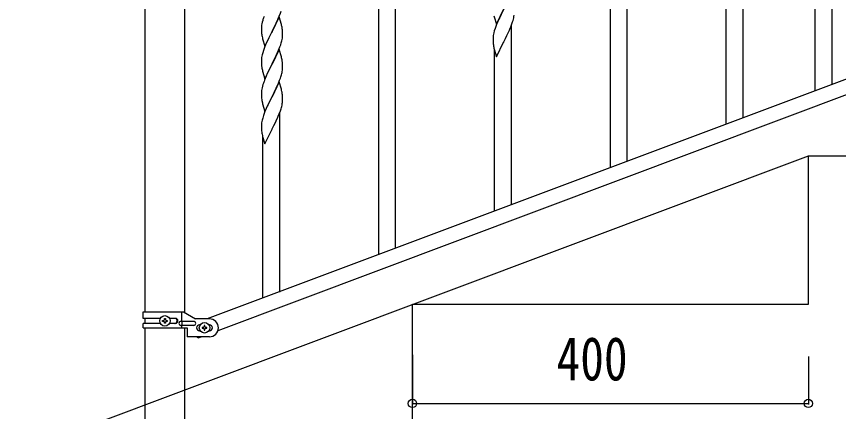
# Model space of a CAD drawing. Units: millimetres, scale not verified. Extents: x -4143 to 4140, y -2900 to 2898.
# Drawn here: x 2355 to 3185, y 739 to 1138 of the extents above; entities that cross this region are included whole.
import ezdxf
from ezdxf.enums import TextEntityAlignment as Align

# ---------------------------------------------------------------- set-up
doc = ezdxf.new("R2010")
doc.units = ezdxf.units.MM
doc.header["$LTSCALE"] = 10
doc.layers.add('0-3_YKK_A1', color=4, linetype='Continuous')
doc.layers.add('0-4_YKK_D', color=6, linetype='Continuous')
doc.styles.add('ＭＳ ゴシック', font='')
doc.styles.get('ＭＳ ゴシック').set_extended_font_data('MS Gothic')

msp = doc.modelspace()

# ---------------------------------------------------------------- linework, layer by layer
at = {"layer": '0-3_YKK_A1'}
for p, q in [((2484.64, 1427.5), (2484.64, 839.79)), ((2525.14, 839), (2525.14, 1427.5)), ((3071.89, 1029.46), (3071.89, 1289.04)), ((3088.89, 1035.85), (3088.89, 1289.04)), ((3178.89, 1069.61), (3178.89, 1250.35)), ((3161.89, 1063.22), (3161.89, 1225.6)), ((2971.89, 991.88), (2971.89, 1172.61)), ((2720.89, 897.53), (2720.89, 1157.11)), ((2737.89, 903.92), (2737.89, 1157.11)), ((2954.89, 985.49), (2954.89, 1147.87)), ((2854.89, 947.9), (2854.89, 1128.63)), ((2602.69, 1119.92), (2602.83, 1118.93)), ((2847.06, 1112.17), (2846.9, 1111.84)), ((3251.38, 1096.79), (2547.53, 832.79)), ((2837.89, 941.51), (2837.89, 1103.89)), ((3262.25, 1084.85), (2558.39, 820.84)), ((2623.39, 1082.47), (2623.6, 1083.8)), ((2620.89, 859.94), (2620.89, 1040.68)), ((2613.06, 1024.21), (2612.9, 1023.88)), ((2603.89, 853.55), (2603.89, 1015.94)), ((2354.89, 697.5), (3154.89, 997.5)), ((2754.89, 697.5), (2754.89, 847.5)), ((2482.89, 839.79), (2523.76, 839.79)), ((2482.89, 833.29), (2482.89, 839.79)), ((2521.86, 830.29), (2521.86, 839.79)), ((2523.76, 839.79), (2535.89, 832.79)), ((2500.22, 833.29), (2482.89, 833.29)), ((2484.64, 833.29), (2484.64, 828.29)), ((2506.33, 831.27), (2507.29, 831.27)), ((2515.48, 833.29), (2509.56, 833.29)), ((2549.89, 832.79), (2535.89, 832.79)), ((2482.89, 823.79), (2482.89, 828.29)), ((2500.21, 828.29), (2482.89, 828.29)), ((2482.89, 823.79), (2527.39, 823.79)), ((2484.64, 823.79), (2484.64, 697.5)), ((2503.45, 830.31), (2502.49, 830.31)), ((2515.48, 828.29), (2509.56, 828.29)), ((2534.09, 830.29), (2521.01, 830.29)), ((2534.09, 826.29), (2521.01, 826.29)), ((2521.86, 823.79), (2521.86, 826.29)), ((2522.41, 826.29), (2522.41, 830.29)), ((2525.14, 697.5), (2525.14, 823.79)), ((2527.39, 823.79), (2527.39, 814.79)), ((2539.89, 826.79), (2540.52, 826.79)), ((2543.45, 824.27), (2542.49, 824.27)), ((2546.33, 823.31), (2547.29, 823.31)), ((2549.26, 826.79), (2549.89, 826.79)), ((2549.89, 814.79), (2527.39, 814.79)), ((2538.16, 813.25), (2537.58, 814.79)), ((2542.25, 814.79), (2538.16, 813.25)), ((2539.89, 820.79), (2540.52, 820.79)), ((2549.26, 820.79), (2549.89, 820.79))]:
    msp.add_line(p, q, dxfattribs=at)
for points in [[(2854.29, 1159.9), (2847.06, 1145.04), (2846.9, 1144.71), (2844.55, 1140.05), (2842.79, 1136.4), (2842.34, 1135.44), (2841.23, 1132.98), (2839.96, 1129.96), (2839.17, 1127.93), (2838.45, 1125.91), (2837.66, 1123.43), (2837.14, 1121.51), (2836.83, 1120.11), (2836.59, 1118.76), (2836.43, 1117.46), (2836.37, 1116.63), (2836.34, 1115.83), (2836.36, 1113.97), (2836.39, 1112.96), (2836.44, 1112.02), (2836.54, 1110.58), (2836.69, 1109.26)], [(2603.32, 1116.56), (2603.57, 1115.61), (2605.84, 1107.96), (2613.06, 1122.82), (2613.23, 1123.15), (2614.95, 1126.54), (2616.45, 1129.59), (2617.34, 1131.46), (2618.89, 1134.88), (2619.33, 1135.88), (2620.37, 1138.41), (2621.5, 1141.45), (2622.17, 1143.44)], [(2837.32, 1138.78), (2837.57, 1137.83), (2839.84, 1130.18), (2847.06, 1145.04)], [(2856.87, 1135.22), (2857.2, 1136.64), (2857.47, 1138), (2857.66, 1139.32)], [(2620.29, 1137.68), (2613.06, 1122.82), (2612.54, 1121.8), (2609.9, 1116.51), (2608.79, 1114.18), (2607.67, 1111.76), (2605.96, 1107.74), (2605.17, 1105.71), (2604.45, 1103.7), (2603.66, 1101.22), (2603.14, 1099.29), (2602.83, 1097.9), (2602.59, 1096.54), (2602.43, 1095.25), (2602.37, 1094.42), (2602.34, 1093.62), (2602.36, 1091.76), (2602.39, 1090.75), (2602.44, 1089.81), (2602.52, 1088.64)], [(2603.96, 1135.07), (2603.66, 1134.08), (2603.14, 1132.16), (2602.83, 1130.76), (2602.59, 1129.41), (2602.43, 1128.11), (2602.37, 1127.28), (2602.34, 1126.48), (2602.36, 1124.62), (2602.39, 1123.61), (2602.44, 1122.67), (2602.52, 1121.51)], [(2623.02, 1128.14), (2622.8, 1129.08), (2622.55, 1130.04), (2620.29, 1137.68)], [(2837.06, 1107.09), (2837.32, 1105.91), (2837.57, 1104.95), (2839.84, 1097.31), (2847.06, 1112.17), (2847.23, 1112.5), (2848.95, 1115.89), (2850.45, 1118.94), (2851.34, 1120.81), (2852.89, 1124.23), (2853.33, 1125.23), (2854.37, 1127.76), (2855.5, 1130.79), (2856.17, 1132.79)], [(2603.06, 1084.87), (2603.32, 1083.7), (2603.57, 1082.74), (2605.84, 1075.09), (2613.06, 1089.95), (2613.23, 1090.28), (2617.34, 1098.59), (2618.68, 1101.52), (2619.75, 1104.02), (2621.14, 1107.57), (2621.85, 1109.58), (2622.47, 1111.56), (2622.99, 1113.48), (2623.3, 1114.88), (2623.54, 1116.23), (2623.7, 1117.53), (2623.76, 1118.36), (2623.78, 1119.16), (2623.78, 1120.3), (2623.73, 1122.03), (2623.67, 1123.27), (2623.56, 1124.69)], [(2620.29, 1104.81), (2613.06, 1089.95), (2612.72, 1089.28), (2610.11, 1084.09), (2609.01, 1081.79), (2608.34, 1080.35), (2607.23, 1077.89), (2605.56, 1073.86), (2604.99, 1072.34)], [(2623.02, 1095.27), (2622.8, 1096.21), (2622.55, 1097.16), (2620.29, 1104.81)], [(2623.78, 1086.29), (2623.78, 1087.43), (2623.73, 1089.16), (2623.67, 1090.4), (2623.56, 1091.82)], [(2602.39, 1061.96), (2602.35, 1061.14), (2602.34, 1060.75), (2602.36, 1058.89), (2602.39, 1057.88), (2602.44, 1056.94), (2602.54, 1055.5), (2602.69, 1054.18), (2602.83, 1053.19), (2603.01, 1052.24), (2603.11, 1051.77), (2603.32, 1050.83), (2603.57, 1049.87), (2605.84, 1042.22), (2613.06, 1057.09), (2613.23, 1057.42), (2615.16, 1061.22), (2616.67, 1064.32), (2617.34, 1065.73), (2618.68, 1068.65), (2619.54, 1070.65), (2620.76, 1073.69), (2621.5, 1075.71), (2622.01, 1077.21), (2622.61, 1079.17), (2622.99, 1080.61)], [(2620.29, 1071.94), (2613.06, 1057.09), (2612.9, 1056.76), (2610.55, 1052.1), (2608.79, 1048.45), (2608.34, 1047.48), (2607.23, 1045.02), (2605.96, 1042), (2605.17, 1039.97), (2604.45, 1037.96), (2603.66, 1035.48), (2603.14, 1033.55), (2602.83, 1032.15), (2602.59, 1030.8), (2602.43, 1029.51), (2602.37, 1028.68), (2602.34, 1027.88), (2602.36, 1026.02), (2602.39, 1025.01), (2602.44, 1024.07), (2602.54, 1022.62), (2602.69, 1021.31)], [(2623.02, 1062.4), (2622.68, 1063.82), (2622.49, 1064.54), (2620.29, 1071.94)], [(2603.96, 1069.33), (2603.52, 1067.86), (2603.03, 1065.95), (2602.74, 1064.57), (2602.52, 1063.23)], [(2623.76, 1052.62), (2623.78, 1053.42), (2623.78, 1054.56), (2623.73, 1056.29), (2623.67, 1057.53), (2623.56, 1058.95)], [(2622.87, 1047.27), (2623.2, 1048.68), (2623.47, 1050.05), (2623.66, 1051.36)], [(2603.06, 1019.13), (2603.32, 1017.96), (2603.57, 1017), (2605.84, 1009.35), (2613.06, 1024.21), (2613.23, 1024.54), (2614.95, 1027.93), (2616.45, 1030.99), (2617.34, 1032.86), (2618.89, 1036.28), (2619.33, 1037.28), (2620.37, 1039.81), (2621.5, 1042.84), (2622.17, 1044.84)], [(2754.89, 847.5), (3154.89, 847.5), (3154.89, 997.5), (3554.89, 997.5)], [(2502.49, 830.31), (2502.49, 831.27), (2503.45, 831.27)], [(2504.41, 832.23), (2504.41, 833.19), (2505.37, 833.19), (2505.37, 832.23)], [(2507.29, 831.27), (2507.29, 830.31), (2506.33, 830.31)], [(2505.37, 829.35), (2505.37, 828.39), (2504.41, 828.39), (2504.41, 829.35)], [(2542.49, 824.27), (2542.49, 823.31), (2543.45, 823.31)], [(2545.37, 825.23), (2545.37, 826.19), (2544.41, 826.19), (2544.41, 825.23)], [(2544.41, 822.35), (2544.41, 821.39), (2545.37, 821.39), (2545.37, 822.35)], [(2547.29, 823.31), (2547.29, 824.27), (2546.33, 824.27)]]:
    msp.add_lwpolyline(points, dxfattribs=at)
for centre in [(2504.89, 830.79), (2544.89, 823.79)]:
    msp.add_circle(centre, 5.3, dxfattribs=at)
for centre, radius, start, end in [((2679.59, 1110.82), 79.42, 159.93435, 162.22611), ((2795.77, 1151.51), 63.23, 342.78424, 345.07599), ((2642.35, 1124.96), 39.98, 184.9569, 187.24866), ((2581.43, 1119.43), 42.49, 9.53591, 11.82766), ((2578.83, 1119.83), 45, 6.19632, 8.48807), ((2662.2, 1129.99), 60.39, 190.55951, 192.85127), ((2891.29, 1117.43), 55.21, 188.49987, 190.79162), ((2642.47, 1092.1), 40.1, 184.93791, 187.22967), ((2581.55, 1086.56), 42.37, 9.56725, 11.859), ((2578.83, 1086.96), 45, 6.19632, 8.48807), ((2657.24, 1095.21), 55.16, 188.50857, 190.80032), ((2576.82, 1091.54), 47.45, 346.68556, 348.97731), ((2591.67, 1087.81), 32.18, 352.83347, 355.12522), ((2593.51, 1086.81), 30.27, 356.72427, 359.01602), ((2679.59, 1045.09), 79.42, 159.93435, 162.22611), ((2634.33, 1059.35), 32.04, 173.03232, 175.32407), ((2581.55, 1053.7), 42.37, 9.56725, 11.859), ((2578.7, 1054.09), 45.12, 6.17603, 8.46779), ((2561.77, 1063.55), 63.23, 342.78424, 345.07599), ((2592.34, 1054.62), 31.49, 354.07159, 356.36334), ((2657.29, 1029.47), 55.21, 188.49987, 190.79162), ((2503.45, 832.23), 0.96, 270, 0), ((2506.33, 832.23), 0.96, 180, 270), ((2514.73, 830.79), 2.5, 270, 90), ((2515.48, 830.79), 2.5, 270, 90), ((2549.89, 823.79), 9, 270, 90), ((2503.45, 829.35), 0.96, 0, 90), ((2506.33, 829.35), 0.96, 90, 180), ((2521.01, 828.29), 2, 90, 270), ((2534.09, 828.29), 2, 270, 90), ((2539.89, 823.79), 3, 90, 270), ((2543.45, 825.23), 0.96, 270, 0), ((2543.45, 822.35), 0.96, 0, 90), ((2546.33, 825.23), 0.96, 180, 270), ((2546.33, 822.35), 0.96, 90, 180), ((2549.89, 823.79), 3, 270, 90)]:
    msp.add_arc(centre, radius, start, end, dxfattribs=at)
at = {"layer": '0-4_YKK_D'}
for p, q in [((2754.89, 796.5), (2754.89, 746.5)), ((3154.89, 795), (3154.89, 746.5)), ((2754.89, 747.5), (3154.89, 747.5))]:
    msp.add_line(p, q, dxfattribs=at)
for centre in [(2754.89, 747.5), (3154.89, 747.5)]:
    msp.add_circle(centre, 4.25, dxfattribs=at)

# ---------------------------------------------------------------- texts
at = {"layer": '0-4_YKK_D', "style": 'ＭＳ ゴシック', "width": 0.8}
msp.add_text('400', height=43.99, dxfattribs=at).set_placement((2900.49, 757.5), align=Align.BOTTOM_LEFT)

doc.saveas('drawing.dxf')
